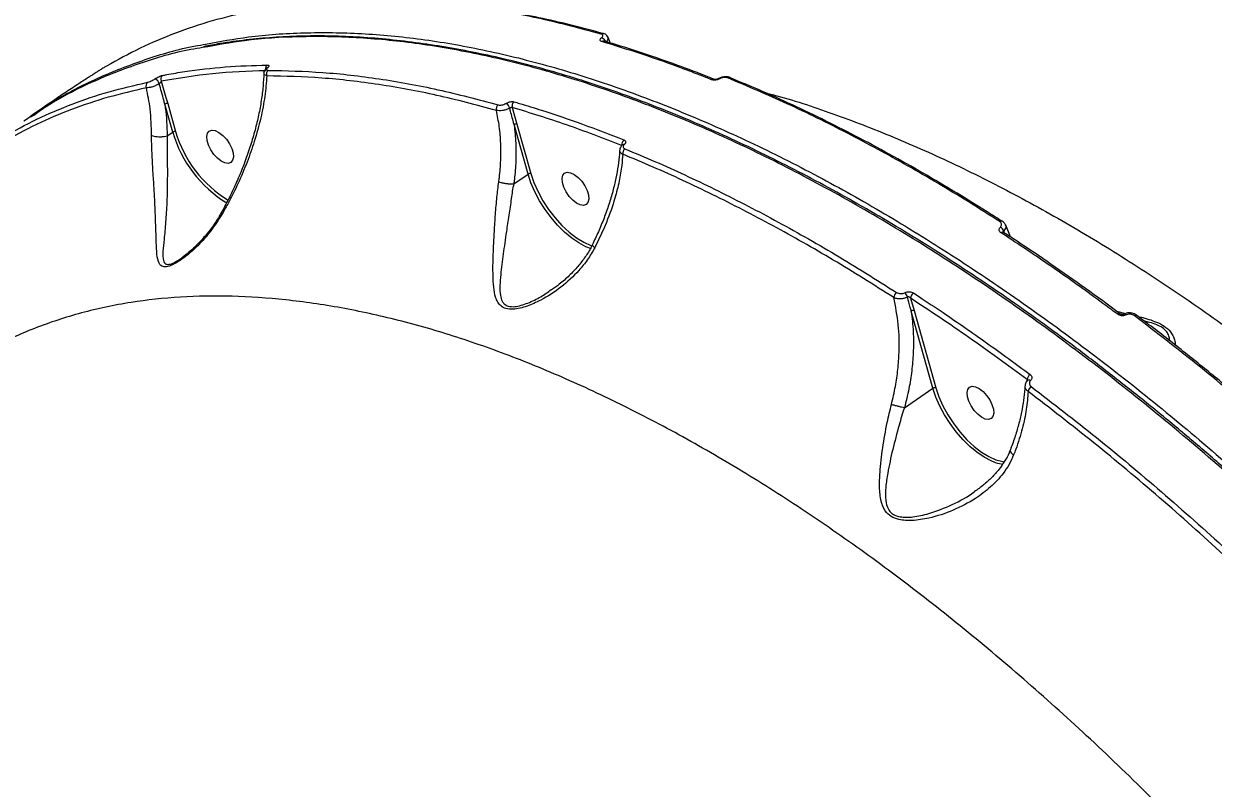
# Model space of a CAD drawing. Header units: millimetres. Extents: x -7245 to 6306, y -6696 to 5973.
# Drawn here: x 1181.7 to 1462.9, y -1207.6 to -1027 of the extents above; entities that cross this region are included whole.
import ezdxf

# ---------------------------------------------------------------- set-up
doc = ezdxf.new("R2010")
doc.units = ezdxf.units.MM
for name, color, linetype in [('DIKOM_ОБЪЕКТ', 7, 'Continuous'), ('DIKOM_РАЗМЕР_ЗОНА', 7, 'Continuous'), ('DIKOM_РАЗМЕР_ОБЪЕКТА', 7, 'Continuous')]:
    doc.layers.add(name, color=color, linetype=linetype)
doc.styles.add('style1', font='arial.ttf', dxfattribs={"width": 0.8})
doc.dimstyles.new('1-50', dxfattribs={"dimtxt": 300, "dimasz": 200, "dimexe": 100, "dimexo": 0, "dimgap": 100, "dimtad": 1, "dimtxsty": 'style1', "dimcen": 200, "dimclrd": 7, "dimclre": 7, "dimclrt": 7, "dimadec": 1, "dimazin": 2, "dimtfac": 1, "dimtmove": 0, "dimatfit": 2, "dimfxl": 0, "dimlwd": 25, "dimlwe": 18, "dimarcsym": 0})

# ---------------------------------------------------------------- blocks, each defined once
blk = doc.blocks.new('*D10')
at = {"layer": 'Defpoints', "color": 0, "transparency": 16777216}
for p in [(-4365.71, 2792.53), (4306.16, 475.6), (4306.16, -5965.27)]:
    blk.add_point(p, dxfattribs=at)
at = {"layer": 'DIKOM_РАЗМЕР_ОБЪЕКТА', "color": 7, "lineweight": 18, "transparency": 16777216}
for p, q in [((-4365.71, 2792.53), (-4365.71, -6065.27)), ((4306.16, 475.6), (4306.16, -6065.27))]:
    blk.add_line(p, q, dxfattribs=at)
at = {"layer": 'DIKOM_РАЗМЕР_ОБЪЕКТА', "color": 7, "lineweight": 25, "transparency": 16777216}
blk.add_line((-4165.71, -5965.27), (4106.16, -5965.27), dxfattribs=at)
at = {"layer": 'DIKOM_РАЗМЕР_ОБЪЕКТА', "color": 7, "transparency": 16777216}
for points in [[(-4165.71, -5931.93), (-4165.71, -5998.6), (-4365.71, -5965.27)], [(4106.16, -5931.93), (4106.16, -5998.6), (4306.16, -5965.27)]]:
    blk.add_solid(points, dxfattribs=at)
at = {"layer": 'DIKOM_РАЗМЕР_ОБЪЕКТА', "color": 7, "transparency": 16777216, "insert": (-85.78, -5712.1), "char_height": 300, "attachment_point": 5, "style": 'style1'}
blk.add_mtext('8650', dxfattribs=at)
blk = doc.blocks.new('*D11')
at = {"layer": 'Defpoints', "color": 0, "transparency": 16777216}
for p in [(-3472.32, 4472.83), (-6199.73, -2928.86), (1850.21, -2928.86)]:
    blk.add_point(p, dxfattribs=at)
at = {"layer": 'DIKOM_РАЗМЕР_ОБЪЕКТА', "color": 7, "lineweight": 18, "transparency": 16777216}
for p, q in [((-3472.32, 4472.83), (-6299.73, 4472.83)), ((1850.21, -2928.86), (-6299.73, -2928.86))]:
    blk.add_line(p, q, dxfattribs=at)
at = {"layer": 'DIKOM_РАЗМЕР_ОБЪЕКТА', "color": 7, "lineweight": 25, "transparency": 16777216}
blk.add_line((-6199.73, 4272.83), (-6199.73, -2728.86), dxfattribs=at)
at = {"layer": 'DIKOM_РАЗМЕР_ОБЪЕКТА', "color": 7, "transparency": 16777216}
for points in [[(-6233.06, 4272.83), (-6166.39, 4272.83), (-6199.73, 4472.83)], [(-6233.06, -2728.86), (-6166.39, -2728.86), (-6199.73, -2928.86)]]:
    blk.add_solid(points, dxfattribs=at)
at = {"layer": 'DIKOM_РАЗМЕР_ОБЪЕКТА', "color": 7, "transparency": 16777216, "insert": (-6452.9, 984.54), "char_height": 300, "attachment_point": 5, "rotation": 90, "style": 'style1'}
blk.add_mtext('7400', dxfattribs=at)
blk = doc.blocks.new('*D12')
at = {"layer": 'Defpoints', "color": 0, "transparency": 16777216}
for p in [(-5865.71, 123.34), (6306.18, -91.92), (6306.18, -6596.14)]:
    blk.add_point(p, dxfattribs=at)
at = {"layer": 'DIKOM_РАЗМЕР_ЗОНА', "color": 7, "lineweight": 18, "transparency": 16777216}
for p, q in [((-5865.71, 123.34), (-5865.71, -6696.14)), ((6306.18, -91.92), (6306.18, -6696.14))]:
    blk.add_line(p, q, dxfattribs=at)
at = {"layer": 'DIKOM_РАЗМЕР_ЗОНА', "color": 7, "lineweight": 25, "transparency": 16777216}
blk.add_line((-5665.71, -6596.14), (6106.18, -6596.14), dxfattribs=at)
at = {"layer": 'DIKOM_РАЗМЕР_ЗОНА', "color": 7, "transparency": 16777216}
for points in [[(-5665.71, -6562.81), (-5665.71, -6629.48), (-5865.71, -6596.14)], [(6106.18, -6562.81), (6106.18, -6629.48), (6306.18, -6596.14)]]:
    blk.add_solid(points, dxfattribs=at)
at = {"layer": 'DIKOM_РАЗМЕР_ЗОНА', "color": 7, "transparency": 16777216, "insert": (-71.19, -6342.97), "char_height": 300, "attachment_point": 5, "style": 'style1'}
blk.add_mtext('12150', dxfattribs=at)
blk = doc.blocks.new('*D13')
at = {"layer": 'Defpoints', "color": 0, "transparency": 16777216}
for p in [(-4231.86, 5972.83), (-6795, -4928.88), (1792.4, -4928.88)]:
    blk.add_point(p, dxfattribs=at)
at = {"layer": 'DIKOM_РАЗМЕР_ЗОНА', "color": 7, "lineweight": 18, "transparency": 16777216}
for p, q in [((-4231.86, 5972.83), (-6895, 5972.83)), ((1792.4, -4928.88), (-6895, -4928.88))]:
    blk.add_line(p, q, dxfattribs=at)
at = {"layer": 'DIKOM_РАЗМЕР_ЗОНА', "color": 7, "lineweight": 25, "transparency": 16777216}
blk.add_line((-6795, 5772.83), (-6795, -4728.88), dxfattribs=at)
at = {"layer": 'DIKOM_РАЗМЕР_ЗОНА', "color": 7, "transparency": 16777216}
for points in [[(-6828.33, 5772.83), (-6761.67, 5772.83), (-6795, 5972.83)], [(-6828.33, -4728.88), (-6761.67, -4728.88), (-6795, -4928.88)]]:
    blk.add_solid(points, dxfattribs=at)
at = {"layer": 'DIKOM_РАЗМЕР_ЗОНА', "color": 7, "transparency": 16777216, "insert": (-7048.17, 972.94), "char_height": 300, "attachment_point": 5, "rotation": 90, "style": 'style1'}
blk.add_mtext('10900', dxfattribs=at)

msp = doc.modelspace()

# ---------------------------------------------------------------- linework, layer by layer
at = {"layer": 'DIKOM_ОБЪЕКТ', "color": 7, "linetype": 'Continuous', "lineweight": 15}
for p, q in [((1318.885, -1031.089), (1318.884, -1031.089)), ((1320.327, -1031.521), (1319.856, -1030.193)), ((1345.981, -1039.946), (1345.974, -1039.95)), ((1216.909, -1052.591), (1215.05, -1045.982)), ((1215.736, -1045.852), (1217.596, -1052.461)), ((1297.193, -1046.77), (1298.317, -1050.69)), ((1300.921, -1062.519), (1297.63, -1050.82)), ((1298.317, -1050.69), (1301.608, -1062.388)), ((1215.637, -1053.466), (1215.634, -1053.467)), ((1215.637, -1053.466), (1216.909, -1052.591)), ((1297.558, -1064.831), (1300.921, -1062.519)), ((1414.985, -1077.35), (1413.881, -1074.588)), ((1391.385, -1091.83), (1392.222, -1094.752)), ((1396.663, -1113.106), (1391.536, -1094.883)), ((1392.222, -1094.752), (1397.35, -1112.976)), ((1440.087, -1094.921), (1442.221, -1095.435)), ((1444.837, -1095.845), (1444.868, -1095.873)), ((1389.922, -1117.742), (1396.663, -1113.106)), ((1418.907, -1111.431), (1418.904, -1111.058)), ((1413.19, -1130.414), (1413.565, -1130.466))]:
    msp.add_line(p, q, dxfattribs=at)
at = {"layer": 'DIKOM_ОБЪЕКТ', "color": 7, "linetype": 'Continuous', "lineweight": 15, "flags": 128}
for points in [[(1318.779, -1029.303), (1318.805, -1029.311), (1318.819, -1029.316)], [(1225.155, -1052.852), (1225.574, -1052.344), (1226.2, -1052.136), (1226.982, -1052.245), (1227.856, -1052.663), (1228.751, -1053.355), (1229.596, -1054.266), (1230.322, -1055.321), (1230.869, -1056.436), (1231.194, -1057.52), (1231.269, -1058.485), (1231.09, -1059.253), (1230.671, -1059.761), (1230.045, -1059.97), (1229.263, -1059.86), (1228.389, -1059.443), (1227.494, -1058.75), (1226.649, -1057.84), (1225.923, -1056.784), (1225.376, -1055.669), (1225.051, -1054.585), (1224.976, -1053.62), (1225.155, -1052.852)], [(1315.9, -1080.168), (1314.618, -1079.666), (1312.948, -1078.775), (1311.252, -1077.613), (1309.568, -1076.206), (1307.931, -1074.585), (1306.378, -1072.783), (1304.94, -1070.84), (1303.65, -1068.797), (1302.535, -1066.699), (1301.619, -1064.592), (1300.921, -1062.519)], [(1301.608, -1062.388), (1302.328, -1064.511), (1303.284, -1066.669), (1304.451, -1068.811), (1305.804, -1070.884), (1307.308, -1072.84), (1308.927, -1074.632), (1310.624, -1076.216), (1312.357, -1077.554), (1314.084, -1078.615), (1315.764, -1079.373), (1316.116, -1079.495)], [(1309.166, -1062.78), (1309.586, -1062.271), (1310.212, -1062.063), (1310.993, -1062.172), (1311.868, -1062.59), (1312.763, -1063.282), (1313.608, -1064.193), (1314.333, -1065.249), (1314.881, -1066.363), (1315.205, -1067.447), (1315.281, -1068.412), (1315.102, -1069.18), (1314.683, -1069.689), (1314.057, -1069.897), (1313.275, -1069.788), (1312.401, -1069.37), (1311.505, -1068.678), (1310.661, -1067.767), (1309.935, -1066.712), (1309.388, -1065.596), (1309.063, -1064.513), (1308.987, -1063.548), (1309.166, -1062.78)], [(1413.024, -1073.631), (1413.036, -1073.64), (1413.065, -1073.663)], [(1442.299, -1095.791), (1442.181, -1095.687), (1442.066, -1095.616), (1441.959, -1095.579), (1441.865, -1095.58), (1441.825, -1095.594)], [(1444.268, -1095.949), (1444.4, -1095.87), (1444.527, -1095.819), (1444.644, -1095.796), (1444.747, -1095.804), (1444.831, -1095.841), (1444.837, -1095.845)], [(1411.453, -1130.693), (1410.419, -1130.282), (1408.745, -1129.397), (1407.043, -1128.239), (1405.352, -1126.833), (1403.708, -1125.21), (1402.147, -1123.405), (1400.702, -1121.457), (1399.405, -1119.408), (1398.284, -1117.303), (1397.363, -1115.187), (1396.663, -1113.106)], [(1397.35, -1112.976), (1398.073, -1115.107), (1399.034, -1117.273), (1400.208, -1119.422), (1401.567, -1121.502), (1403.079, -1123.463), (1404.706, -1125.258), (1406.41, -1126.842), (1408.15, -1128.178), (1409.883, -1129.234), (1411.567, -1129.984), (1413.163, -1130.409), (1413.19, -1130.414)], [(1404.908, -1113.368), (1405.328, -1112.859), (1405.954, -1112.651), (1406.735, -1112.76), (1407.609, -1113.178), (1408.505, -1113.87), (1409.35, -1114.781), (1410.075, -1115.837), (1410.622, -1116.952), (1410.947, -1118.035), (1411.023, -1119.001), (1410.844, -1119.768), (1410.425, -1120.277), (1409.799, -1120.485), (1409.017, -1120.376), (1408.143, -1119.958), (1407.247, -1119.266), (1406.402, -1118.355), (1405.677, -1117.299), (1405.13, -1116.184), (1404.805, -1115.101), (1404.729, -1114.136), (1404.908, -1113.368)], [(1419.06, -1111.248), (1419.08, -1111.231), (1419.085, -1111.228)], [(1413.212, -1131.124), (1412.031, -1130.874), (1411.453, -1130.693)]]:
    msp.add_lwpolyline(points, dxfattribs=at)
at = {"layer": 'DIKOM_ОБЪЕКТ', "color": 7, "linetype": 'Continuous', "lineweight": 15}
for centre, radius, start, end in [((1318.623, -1029.929), 0.645, 75.99643, 126.21215), ((1317.942, -1031.676), 1.419, 15.23911, 75.81364), ((1318.721, -1031.707), 0.638, 74.26627, 126.5433), ((1239.918, -1037.578), 1.074, 128.0977, 190.2482), ((1239.408, -1037.777), 0.408, 95.49871, 128.79794), ((1211.996, -1041.66), 1.817, 15.99045, 66.15111), ((1215.134, -1040.018), 1.058, 129.51139, 210.33307), ((1240.185, -1038.862), 1.118, 129.04423, 203.54903), ((1344.669, -1040.671), 0.6, 69.80066, 128.35046), ((1346.074, -1040.221), 0.291, 51.15284, 108.58749), ((1348.55, -1040.252), 0.584, 63.54897, 128.79138), ((1211.637, -1041.625), 1.049, 129.49474, 208.49595), ((1215.54, -1046.691), 0.862, 76.85533, 124.69864), ((1294.597, -1047.492), 2.063, 15.75845, 55.57006), ((1298.395, -1046.425), 1.251, 127.58571, 196.03567), ((1294.655, -1047.141), 1.249, 127.73906, 194.20452), ((1298.121, -1051.534), 0.867, 76.98899, 124.55766), ((1217.4, -1053.301), 0.863, 76.85076, 124.62637), ((1244.72, -1044.533), 28.954, 196.15819, 238.75328), ((1244.695, -1044.539), 28.234, 196.29427, 238.71286), ((1324.379, -1055.494), 1.318, 126.84351, 191.41303), ((1323.553, -1055.959), 0.487, 71.18152, 126.62263), ((1324.63, -1057.61), 1.333, 126.97947, 188.83628), ((1301.411, -1063.226), 0.86, 76.80397, 124.74269), ((1412.803, -1074.119), 0.535, 65.61759, 132.44576), ((1411.878, -1076.455), 1.597, 19.19006, 63.25901), ((1413.114, -1076.743), 0.522, 63.03014, 133.2172), ((1388.986, -1091.77), 1.58, 125.38603, 176.42096), ((1388.554, -1092.102), 2.16, 14.37435, 46.44181), ((1392.952, -1091.882), 1.567, 125.04427, 178.08847), ((1392.026, -1095.589), 0.86, 76.80385, 124.75012), ((1440.698, -1095.995), 0.506, 64.40007, 134.93932), ((1420.614, -1111.296), 1.726, 124.46513, 172.08099), ((1397.153, -1113.817), 0.863, 76.85298, 124.61687), ((1419.375, -1111.813), 0.653, 53.52948, 116.33619), ((1420.903, -1114.175), 1.78, 124.80262, 169.5403)]:
    msp.add_arc(centre, radius, start, end, dxfattribs=at)
for points, knots in [([(1318.242, -1029.409), (1313.516, -1028.155), (1304.063, -1025.648), (1290.281, -1023.163), (1276.79, -1021.546), (1268.147, -1021.351), (1263.825, -1021.254)], [0, 0, 0, 0, 0.248595, 0.4971902, 0.7485941, 1, 1, 1, 1]), ([(1318.511, -1029.301), (1317.805, -1029.095), (1314.602, -1028.162), (1308.986, -1026.771), (1301.673, -1025.138), (1294.458, -1023.796), (1287.343, -1022.724), (1280.334, -1021.923), (1273.447, -1021.417), (1268.086, -1021.18), (1265.067, -1021.21), (1264.259, -1021.218)], [0, 0, 0, 0, 0.0369589, 0.1675319, 0.2982171, 0.4289844, 0.5598027, 0.6906348, 0.8214427, 0.9521889, 1, 1, 1, 1]), ([(1235.311, -1024.079), (1232.268, -1024.78), (1226.181, -1026.184), (1217.502, -1029.128), (1209.135, -1032.634), (1203.893, -1035.527), (1201.272, -1036.973)], [0, 0, 0, 0, 0.2490939, 0.4981919, 0.7490968, 1, 1, 1, 1]), ([(1224.708, -1031.809), (1228.048, -1031.183), (1235.527, -1029.779), (1247.845, -1028.963), (1261.466, -1029.114), (1275.589, -1030.456), (1290.178, -1032.968), (1305.206, -1036.633), (1320.621, -1041.428), (1336.349, -1047.329), (1352.32, -1054.308), (1368.285, -1062.258), (1384.214, -1071.136), (1400.072, -1080.866), (1416.015, -1091.526), (1431.972, -1103.065), (1447.876, -1115.436), (1463.879, -1128.778), (1479.954, -1143.124), (1496.066, -1158.469), (1511.968, -1174.579), (1527.586, -1191.378), (1542.847, -1208.79), (1557.699, -1226.764), (1572.11, -1245.283), (1586.064, -1264.304), (1599.522, -1283.765), (1612.426, -1303.572), (1624.698, -1323.638), (1635.599, -1342.585), (1642.142, -1354.869), (1645.062, -1360.352)], [0, 0, 0, 0, 0.028487, 0.0637845, 0.0990255, 0.1341558, 0.169286, 0.2045271, 0.2398245, 0.2751221, 0.3103628, 0.3454932, 0.3793286, 0.4132632, 0.4472482, 0.4812329, 0.5151675, 0.5490029, 0.5841332, 0.6193741, 0.6546721, 0.6899693, 0.7252103, 0.7603408, 0.795471, 0.8307123, 0.8660101, 0.9013072, 0.9365488, 0.9716788, 1, 1, 1, 1]), ([(1183.38, -1049.016), (1185.151, -1047.767), (1190.129, -1044.254), (1199.119, -1039.668), (1210.334, -1035.325), (1218.907, -1032.747), (1223.899, -1031.94), (1224.708, -1031.809)], [0, 0, 0, 0, 0.1473067, 0.4140201, 0.6807366, 0.948293, 1, 1, 1, 1]), ([(1643.636, -1361.332), (1641.532, -1357.364), (1635.862, -1346.675), (1626.067, -1329.37), (1614.129, -1309.528), (1601.464, -1289.762), (1588.099, -1270.144), (1574.061, -1250.749), (1559.659, -1232.001), (1544.952, -1213.953), (1530.003, -1196.634), (1514.568, -1179.764), (1498.681, -1163.422), (1482.387, -1147.679), (1466.046, -1132.881), (1449.714, -1119.057), (1433.447, -1106.215), (1416.98, -1094.142), (1400.362, -1082.919), (1383.65, -1072.604), (1367.211, -1063.423), (1351.096, -1055.383), (1335.345, -1048.463), (1319.702, -1042.551), (1304.228, -1037.71), (1288.981, -1033.985), (1274.299, -1031.459), (1260.213, -1030.103), (1246.769, -1029.914), (1234.629, -1030.662), (1227.276, -1032.023), (1223.997, -1032.63)], [0, 0, 0, 0, 0.0205315, 0.0553132, 0.0901219, 0.124904, 0.1606961, 0.1965178, 0.2323101, 0.2670919, 0.3019008, 0.3366829, 0.3724749, 0.4082961, 0.4440886, 0.4788705, 0.5136792, 0.5484614, 0.5842533, 0.6200748, 0.655867, 0.690649, 0.7254578, 0.7602398, 0.7960319, 0.8318532, 0.8676456, 0.9024273, 0.9372362, 0.972018, 1, 1, 1, 1]), ([(1643.971, -1360.954), (1643.247, -1359.564), (1640.774, -1354.811), (1636.372, -1346.723), (1630.787, -1336.715), (1625.049, -1326.783), (1619.185, -1316.946), (1613.191, -1307.202), (1607.065, -1297.548), (1600.807, -1287.979), (1594.413, -1278.493), (1587.882, -1269.087), (1581.213, -1259.76), (1574.404, -1250.507), (1567.451, -1241.326), (1560.361, -1232.226), (1553.157, -1223.236), (1545.869, -1214.394), (1538.515, -1205.725), (1531.1, -1197.232), (1523.622, -1188.911), (1516.077, -1180.759), (1508.464, -1172.772), (1500.779, -1164.949), (1493.022, -1157.287), (1485.19, -1149.785), (1477.28, -1142.44), (1469.293, -1135.255), (1461.25, -1128.246), (1453.184, -1121.444), (1445.124, -1114.875), (1437.079, -1108.545), (1429.044, -1102.451), (1421.019, -1096.588), (1412.997, -1090.956), (1404.979, -1085.551), (1396.962, -1080.374), (1388.944, -1075.422), (1380.922, -1070.695), (1372.894, -1066.192), (1364.876, -1061.92), (1356.898, -1057.899), (1348.993, -1054.144), (1341.173, -1050.663), (1333.439, -1047.453), (1325.786, -1044.513), (1318.212, -1041.841), (1310.714, -1039.437), (1303.291, -1037.299), (1295.941, -1035.428), (1288.661, -1033.822), (1281.449, -1032.484), (1274.316, -1031.412), (1267.282, -1030.612), (1260.379, -1030.089), (1253.624, -1029.844), (1247.018, -1029.878), (1240.558, -1030.186), (1234.249, -1030.779), (1228.795, -1031.509), (1225.506, -1032.156), (1224.217, -1032.41)], [0, 0, 0, 0, 0.0071866, 0.0245772, 0.0419734, 0.0592843, 0.0765154, 0.0936863, 0.1108162, 0.1279255, 0.1450331, 0.162155, 0.1793079, 0.1965114, 0.2137847, 0.2311478, 0.2485498, 0.26589, 0.2831435, 0.3003314, 0.3174733, 0.3345881, 0.3516954, 0.3688133, 0.3859566, 0.4031444, 0.420397, 0.4377333, 0.4551399, 0.4725195, 0.4898014, 0.5070116, 0.5241694, 0.5412952, 0.5584078, 0.575527, 0.5926659, 0.609844, 0.6270803, 0.6443944, 0.6617968, 0.6791968, 0.6965117, 0.7137489, 0.7309276, 0.7480677, 0.7651881, 0.7823087, 0.7994443, 0.8166116, 0.8338305, 0.8511195, 0.8684978, 0.885897, 0.9032338, 0.9204834, 0.9376651, 0.9547971, 0.971899, 0.9889897, 1, 1, 1, 1]), ([(1318.341, -1031.194), (1318.319, -1031.187), (1318.191, -1031.146), (1318.017, -1031.033), (1317.939, -1030.817), (1318.019, -1030.562), (1318.2, -1030.387), (1318.29, -1030.3)], [0, 0, 0, 0, 0.0489255, 0.2870588, 0.5250348, 0.7625954, 1, 1, 1, 1]), ([(1318.29, -1030.3), (1318.381, -1030.213), (1318.563, -1030.038), (1318.643, -1029.781), (1318.565, -1029.567), (1318.392, -1029.455), (1318.264, -1029.415), (1318.242, -1029.409)], [0, 0, 0, 0, 0.2376662, 0.4755584, 0.7137476, 0.9520372, 1, 1, 1, 1]), ([(1344.296, -1040.2), (1343.85, -1040.022), (1341.62, -1039.133), (1336.136, -1037.033), (1327.895, -1034.098), (1321.527, -1032.162), (1318.341, -1031.194)], [0, 0, 0, 0, 0.0507702, 0.2538553, 0.626702, 1, 1, 1, 1]), ([(1319.799, -1030.221), (1319.734, -1030.071), (1319.602, -1029.769), (1319.217, -1029.46), (1318.923, -1029.359), (1318.778, -1029.31)], [0, 0, 0, 0, 0.3338864, 0.6717649, 1, 1, 1, 1]), ([(1344.871, -1040.116), (1344.524, -1039.974), (1341.587, -1038.763), (1336.114, -1036.727), (1328.472, -1034.055), (1322.729, -1032.194), (1319.564, -1031.302), (1318.89, -1031.112)], [0, 0, 0, 0, 0.0392477, 0.3326911, 0.6267595, 0.9205728, 1, 1, 1, 1]), ([(1319.775, -1030.222), (1319.804, -1030.282), (1319.891, -1030.464), (1319.751, -1030.85), (1319.458, -1031.152), (1319.312, -1031.303)], [0, 0, 0, 0, 0.2010451, 0.6004337, 1, 1, 1, 1]), ([(1223.997, -1032.63), (1223.07, -1032.776), (1217.89, -1033.594), (1209.084, -1036.237), (1198.265, -1040.406), (1189.152, -1045.036), (1184.036, -1048.464), (1181.724, -1050.013)], [0, 0, 0, 0, 0.0580024, 0.3240245, 0.5898321, 0.8146476, 1, 1, 1, 1]), ([(1201.272, -1036.973), (1201.068, -1037.095), (1200.764, -1037.276), (1200.204, -1037.627), (1199.812, -1037.878), (1199.544, -1038.051), (1199.424, -1038.131), (1199.399, -1038.148)], [0, 0, 0, 0, 0.4455774, 0.6623918, 0.8364703, 0.9656272, 1, 1, 1, 1]), ([(1214.461, -1039.202), (1214.81, -1039.135), (1216.556, -1038.802), (1221.44, -1037.989), (1229.271, -1037.052), (1235.925, -1036.839), (1239.255, -1036.733)], [0, 0, 0, 0, 0.0441415, 0.2207179, 0.6100173, 1, 1, 1, 1]), ([(1239.153, -1037.459), (1239.149, -1037.462), (1238.943, -1037.609), (1238.705, -1037.898), (1238.48, -1038.321), (1238.494, -1038.554), (1238.497, -1038.608)], [0, 0, 0, 0, 0.0107008, 0.5217183, 0.89074, 1, 1, 1, 1]), ([(1239.369, -1037.37), (1239.289, -1037.443), (1239.128, -1037.587), (1239.046, -1037.767), (1239.085, -1037.906), (1239.241, -1037.982), (1239.412, -1037.99), (1239.481, -1037.994)], [0, 0, 0, 0, 0.1920839, 0.3836088, 0.5901688, 0.83405, 1, 1, 1, 1]), ([(1239.213, -1037.403), (1239.21, -1037.407), (1239.205, -1037.414), (1239.165, -1037.447), (1239.148, -1037.461)], [0, 0, 0, 0, 0.5708249, 1, 1, 1, 1]), ([(1239.255, -1036.733), (1239.325, -1036.735), (1239.502, -1036.741), (1239.661, -1036.82), (1239.699, -1036.964), (1239.614, -1037.148), (1239.451, -1037.296), (1239.369, -1037.37)], [0, 0, 0, 0, 0.1655523, 0.4120691, 0.6200763, 0.809624, 1, 1, 1, 1]), ([(1197.439, -1039.393), (1197.155, -1039.568), (1196.015, -1040.27), (1194.903, -1041.012), (1194.067, -1041.569)], [0, 0, 0, 0, 0.2492186, 1, 1, 1, 1]), ([(1199.399, -1038.148), (1199.372, -1038.165), (1199.246, -1038.247), (1198.967, -1038.43), (1198.553, -1038.695), (1197.966, -1039.067), (1197.649, -1039.263), (1197.439, -1039.393)], [0, 0, 0, 0, 0.034919, 0.1620113, 0.3361845, 0.5591276, 1, 1, 1, 1]), ([(1210.97, -1040.816), (1211.086, -1040.785), (1211.319, -1040.723), (1211.802, -1040.517), (1212.299, -1040.265), (1212.594, -1040.083), (1212.73, -1039.998)], [0, 0, 0, 0, 0.263264, 0.5266697, 0.7813428, 1, 1, 1, 1]), ([(1212.73, -1039.998), (1212.866, -1039.915), (1213.156, -1039.735), (1213.644, -1039.488), (1214.117, -1039.289), (1214.346, -1039.231), (1214.461, -1039.202)], [0, 0, 0, 0, 0.2213459, 0.4743985, 0.7372715, 1, 1, 1, 1]), ([(1238.956, -1038.09), (1234.706, -1038.235), (1226.195, -1038.526), (1218.216, -1039.876), (1214.221, -1040.553)], [0, 0, 0, 0, 0.4992705, 1, 1, 1, 1]), ([(1238.478, -1038.613), (1238.426, -1039.654), (1238.321, -1041.754), (1237.892, -1045.089), (1237.261, -1048.544), (1236.412, -1052.095), (1235.356, -1055.712), (1234.101, -1059.361), (1232.665, -1062.993), (1231.056, -1066.551), (1229.621, -1069.446), (1228.658, -1071.129), (1228.345, -1071.676)], [0, 0, 0, 0, 0.106361, 0.2144258, 0.3223843, 0.4301425, 0.5375608, 0.6445081, 0.7499981, 0.8525455, 0.9519948, 1, 1, 1, 1]), ([(1239.16, -1039.309), (1239.036, -1040.9), (1238.786, -1044.084), (1237.784, -1049.286), (1236.37, -1054.495), (1234.558, -1059.664), (1232.459, -1064.624), (1230.411, -1068.766), (1229.019, -1071.217), (1228.56, -1072.025)], [0, 0, 0, 0, 0.1619207, 0.323843, 0.4936352, 0.6385928, 0.783911, 0.9287376, 1, 1, 1, 1]), ([(1239.16, -1039.309), (1239.047, -1039.267), (1238.764, -1039.162), (1238.508, -1038.926), (1238.497, -1038.704), (1238.493, -1038.613)], [0, 0, 0, 0, 0.2815861, 0.7022331, 1, 1, 1, 1]), ([(1293.444, -1047.447), (1288.73, -1046.196), (1279.3, -1043.695), (1265.552, -1041.214), (1252.094, -1039.6), (1243.472, -1039.406), (1239.16, -1039.309)], [0, 0, 0, 0, 0.2485955, 0.4971895, 0.7485936, 1, 1, 1, 1]), ([(1239.481, -1037.994), (1243.753, -1038.089), (1252.298, -1038.28), (1265.729, -1039.874), (1279.554, -1042.352), (1289.112, -1044.886), (1293.891, -1046.153)], [0, 0, 0, 0, 0.2485931, 0.4971897, 0.7485952, 1, 1, 1, 1]), ([(1346.256, -1039.995), (1346.091, -1040.071), (1345.77, -1040.218), (1345.219, -1040.317), (1344.7, -1040.321), (1344.431, -1040.241), (1344.296, -1040.2)], [0, 0, 0, 0, 0.2591704, 0.5021197, 0.751201, 1, 1, 1, 1]), ([(1345.973, -1039.95), (1345.968, -1039.953), (1345.92, -1039.98), (1345.781, -1040.04), (1345.562, -1040.105), (1345.315, -1040.146), (1345.086, -1040.148), (1344.938, -1040.129), (1344.869, -1040.105), (1344.869, -1040.105), (1344.869, -1040.105)], [0, 0, 0, 0, 0.018146, 0.1659646, 0.3209359, 0.4982698, 0.6850834, 0.8499788, 0.994703, 1, 1, 1, 1]), ([(1348.749, -1039.713), (1348.709, -1039.692), (1348.45, -1039.564), (1347.86, -1039.489), (1347.009, -1039.556), (1346.33, -1039.732), (1346.047, -1039.928), (1345.992, -1039.966)], [0, 0, 0, 0, 0.0516264, 0.3290588, 0.6289887, 0.9288623, 1, 1, 1, 1]), ([(1348.184, -1039.797), (1348.052, -1039.756), (1347.787, -1039.675), (1347.276, -1039.677), (1346.761, -1039.774), (1346.426, -1039.904), (1346.274, -1039.986), (1346.256, -1039.995)], [0, 0, 0, 0, 0.2487025, 0.4974859, 0.7389484, 0.9702761, 1, 1, 1, 1]), ([(1412.442, -1073.724), (1409.952, -1072.142), (1402.67, -1067.517), (1390.643, -1060.421), (1376.378, -1052.709), (1362.19, -1045.734), (1352.853, -1041.776), (1348.184, -1039.797)], [0, 0, 0, 0, 0.1144543, 0.3347634, 0.5550758, 0.7775364, 1, 1, 1, 1]), ([(1413.03, -1073.712), (1412.17, -1073.153), (1408.617, -1070.843), (1402.384, -1067.02), (1394.335, -1062.251), (1386.31, -1057.737), (1378.315, -1053.467), (1370.358, -1049.444), (1362.449, -1045.684), (1355.249, -1042.448), (1350.715, -1040.584), (1348.777, -1039.787)], [0, 0, 0, 0, 0.0395054, 0.1632486, 0.2871217, 0.4110968, 0.5351367, 0.6592197, 0.7833031, 0.9073536, 1, 1, 1, 1]), ([(1210.715, -1042.125), (1207.679, -1042.826), (1201.607, -1044.227), (1192.948, -1047.163), (1184.601, -1050.661), (1179.372, -1053.547), (1176.758, -1054.99)], [0, 0, 0, 0, 0.2490992, 0.4981961, 0.7490979, 1, 1, 1, 1]), ([(1176.934, -1053.709), (1179.535, -1052.272), (1184.738, -1049.399), (1193.08, -1045.895), (1201.775, -1042.938), (1207.905, -1041.523), (1210.97, -1040.816)], [0, 0, 0, 0, 0.2490988, 0.4981924, 0.7490978, 1, 1, 1, 1]), ([(1194.074, -1041.579), (1193.032, -1042.264), (1189.402, -1044.651), (1185.83, -1047.116), (1183.283, -1048.874)], [0, 0, 0, 0, 0.286982, 1, 1, 1, 1]), ([(1213.742, -1041.159), (1213.512, -1041.286), (1213.02, -1041.558), (1212.17, -1041.885), (1211.332, -1042.106), (1210.92, -1042.119), (1210.715, -1042.125)], [0, 0, 0, 0, 0.2241611, 0.4807731, 0.7415244, 1, 1, 1, 1]), ([(1211.915, -1053.362), (1211.856, -1051.256), (1211.748, -1047.375), (1211.039, -1043.773), (1210.715, -1042.125)], [0, 0, 0, 0, 0.5425475, 1, 1, 1, 1]), ([(1214.221, -1040.553), (1214.195, -1040.602), (1214.144, -1040.699), (1214.022, -1040.867), (1213.892, -1041.018), (1213.794, -1041.114), (1213.751, -1041.151), (1213.742, -1041.159)], [0, 0, 0, 0, 0.2945124, 0.5739278, 0.8142331, 0.9603051, 1, 1, 1, 1]), ([(1215.05, -1045.982), (1214.968, -1045.669), (1214.548, -1044.056), (1214.102, -1042.452), (1213.742, -1041.159)], [0, 0, 0, 0, 0.1941175, 1, 1, 1, 1]), ([(1214.221, -1040.553), (1214.64, -1042.01), (1215.149, -1043.777), (1215.649, -1045.542), (1215.736, -1045.852)], [0, 0, 0, 0, 0.8242823, 1, 1, 1, 1]), ([(1356.975, -1043.274), (1357.906, -1043.508), (1363.413, -1044.894), (1373.843, -1048.457), (1388.229, -1053.985), (1402.902, -1060.597), (1417.755, -1068.144), (1432.73, -1076.621), (1447.789, -1086.007), (1462.906, -1096.31), (1478.057, -1107.492), (1493.188, -1119.506), (1508.229, -1132.294), (1523.111, -1145.797), (1537.798, -1159.99), (1552.263, -1174.866), (1566.485, -1190.385), (1580.413, -1206.483), (1593.982, -1223.083), (1607.134, -1240.107), (1618.871, -1256.221), (1629.311, -1271.277), (1635.403, -1280.588), (1638.449, -1285.243)], [0, 0, 0, 0, 0.0102541, 0.0606412, 0.1111874, 0.1618142, 0.2124411, 0.2629876, 0.3133754, 0.3638453, 0.4144723, 0.4651806, 0.5158893, 0.5665171, 0.6169872, 0.667581, 0.718333, 0.7691658, 0.8199997, 0.870753, 0.9213467, 0.9606735, 1, 1, 1, 1]), ([(1215.05, -1045.982), (1215.092, -1046.277), (1215.44, -1048.706), (1215.545, -1051.24), (1215.637, -1053.466)], [0, 0, 0, 0, 0.1214422, 1, 1, 1, 1]), ([(1293.891, -1046.153), (1294.012, -1046.176), (1294.255, -1046.222), (1294.731, -1046.175), (1295.225, -1046.048), (1295.57, -1045.898), (1295.736, -1045.806), (1295.764, -1045.79)], [0, 0, 0, 0, 0.2378361, 0.4755134, 0.7135243, 0.951581, 1, 1, 1, 1]), ([(1295.764, -1045.79), (1295.792, -1045.774), (1295.956, -1045.681), (1296.3, -1045.534), (1296.791, -1045.407), (1297.268, -1045.362), (1297.51, -1045.41), (1297.632, -1045.434)], [0, 0, 0, 0, 0.0480557, 0.2857144, 0.5236629, 0.761751, 1, 1, 1, 1]), ([(1297.632, -1045.434), (1298.064, -1045.56), (1300.223, -1046.194), (1305.582, -1047.856), (1313.777, -1050.624), (1320.317, -1053.167), (1323.589, -1054.439)], [0, 0, 0, 0, 0.0507742, 0.2538556, 0.6267013, 1, 1, 1, 1]), ([(1296.583, -1046.931), (1296.536, -1046.957), (1296.26, -1047.105), (1295.68, -1047.336), (1294.853, -1047.525), (1294.054, -1047.58), (1293.648, -1047.491), (1293.444, -1047.447)], [0, 0, 0, 0, 0.0485983, 0.2867587, 0.5246845, 0.7622747, 1, 1, 1, 1]), ([(1294.013, -1064.318), (1294.057, -1063.988), (1294.284, -1062.3), (1294.529, -1059.249), (1294.527, -1055.216), (1294.205, -1051.237), (1293.699, -1048.715), (1293.444, -1047.447)], [0, 0, 0, 0, 0.056387, 0.2882984, 0.5227665, 0.7600029, 1, 1, 1, 1]), ([(1297.193, -1046.77), (1297.153, -1046.767), (1297.075, -1046.759), (1296.92, -1046.786), (1296.759, -1046.838), (1296.647, -1046.893), (1296.592, -1046.926), (1296.583, -1046.931)], [0, 0, 0, 0, 0.2386426, 0.477136, 0.7150721, 0.9524422, 1, 1, 1, 1]), ([(1297.63, -1050.82), (1297.556, -1050.536), (1297.22, -1049.236), (1296.863, -1047.942), (1296.583, -1046.931)], [0, 0, 0, 0, 0.2184838, 1, 1, 1, 1]), ([(1323.087, -1055.755), (1318.721, -1054.065), (1309.981, -1050.683), (1301.458, -1048.075), (1297.193, -1046.77)], [0, 0, 0, 0, 0.4994486, 1, 1, 1, 1]), ([(1297.63, -1050.82), (1297.79, -1052.269), (1298.099, -1055.078), (1298.088, -1059.437), (1297.843, -1062.675), (1297.604, -1064.483), (1297.558, -1064.831)], [0, 0, 0, 0, 0.3208415, 0.6223817, 0.9272512, 1, 1, 1, 1]), ([(1228.56, -1072.025), (1227.707, -1073.359), (1226.002, -1076.027), (1223.074, -1079.277), (1220.577, -1081.527), (1218.694, -1082.916), (1217.194, -1083.832), (1215.714, -1084.446), (1214.41, -1084.468), (1213.533, -1083.531), (1213.134, -1081.548), (1213.029, -1078.471), (1212.911, -1074.601), (1212.762, -1070.348), (1212.533, -1066.241), (1212.315, -1062.697), (1212.109, -1059.268), (1211.955, -1056.179), (1211.928, -1054.256), (1211.915, -1053.362)], [0, 0, 0, 0, 0.0760724, 0.1521317, 0.2132046, 0.2445012, 0.2757128, 0.3130123, 0.3506317, 0.4012579, 0.4757987, 0.5507627, 0.641765, 0.732639, 0.7938306, 0.8549377, 0.90554, 0.9560964, 1, 1, 1, 1]), ([(1211.915, -1053.362), (1211.941, -1053.373), (1212.106, -1053.445), (1212.519, -1053.566), (1213.251, -1053.671), (1214.097, -1053.693), (1214.944, -1053.631), (1215.404, -1053.522), (1215.634, -1053.467)], [0, 0, 0, 0, 0.031966, 0.2048901, 0.4036369, 0.6024212, 0.8012217, 1, 1, 1, 1]), ([(1215.634, -1053.467), (1215.634, -1053.468), (1215.634, -1054.309), (1215.602, -1056.15), (1215.634, -1059.078), (1215.656, -1062.362), (1215.634, -1065.767), (1215.528, -1069.75), (1215.258, -1073.911), (1214.911, -1077.73), (1214.553, -1080.818), (1214.563, -1082.601), (1214.908, -1083.479), (1215.314, -1083.84), (1215.846, -1083.876), (1216.63, -1083.699), (1217.568, -1083.295), (1218.49, -1082.684), (1218.9, -1082.412)], [0, 0, 0, 0, 0.0000217, 0.0573471, 0.1248743, 0.192463, 0.2756974, 0.3590323, 0.4835092, 0.6081411, 0.7083757, 0.807947, 0.8399709, 0.871878, 0.9101589, 0.9176192, 0.963347, 1, 1, 1, 1]), ([(1323.589, -1054.439), (1323.626, -1054.456), (1323.777, -1054.522), (1323.962, -1054.684), (1324.044, -1054.94), (1323.972, -1055.225), (1323.797, -1055.407), (1323.71, -1055.498)], [0, 0, 0, 0, 0.079511, 0.3195317, 0.5497762, 0.774857, 1, 1, 1, 1]), ([(1322.548, -1056.842), (1322.539, -1057.152), (1322.508, -1058.332), (1322.237, -1060.55), (1321.734, -1063.474), (1321.003, -1066.536), (1320.068, -1069.691), (1318.922, -1072.903), (1317.626, -1076.074), (1316.618, -1078.163), (1316.132, -1079.17)], [0, 0, 0, 0, 0.0478796, 0.1826853, 0.3190248, 0.4566106, 0.594946, 0.7334552, 0.8714255, 1, 1, 1, 1]), ([(1323.268, -1055.574), (1323.239, -1055.596), (1323.02, -1055.765), (1322.773, -1056.156), (1322.587, -1056.59), (1322.62, -1056.8), (1322.621, -1056.811)], [0, 0, 0, 0, 0.0737443, 0.5575778, 0.9782204, 1, 1, 1, 1]), ([(1323.313, -1057.814), (1323.252, -1057.779), (1323.008, -1057.637), (1322.694, -1057.323), (1322.641, -1057.003), (1322.616, -1056.847)], [0, 0, 0, 0, 0.1443083, 0.5803261, 1, 1, 1, 1]), ([(1323.285, -1055.546), (1323.287, -1055.547), (1323.289, -1055.548), (1323.261, -1055.569), (1323.259, -1055.571)], [0, 0, 0, 0, 0.915694, 1, 1, 1, 1]), ([(1323.71, -1055.498), (1323.623, -1055.588), (1323.45, -1055.768), (1323.379, -1056.05), (1323.461, -1056.303), (1323.644, -1056.463), (1323.791, -1056.528), (1323.828, -1056.545)], [0, 0, 0, 0, 0.2262932, 0.4526537, 0.6823993, 0.9206784, 1, 1, 1, 1]), ([(1323.828, -1056.545), (1326.225, -1057.544), (1333.234, -1060.465), (1345.001, -1065.935), (1359.2, -1073.255), (1373.563, -1081.36), (1383.235, -1087.441), (1388.071, -1090.482)], [0, 0, 0, 0, 0.1144533, 0.3347646, 0.5550739, 0.7775366, 1, 1, 1, 1]), ([(1323.313, -1057.814), (1323.251, -1058.681), (1323.106, -1060.734), (1322.518, -1064.192), (1321.385, -1068.682), (1319.577, -1073.961), (1317.668, -1077.913), (1316.702, -1079.915)], [0, 0, 0, 0, 0.1301726, 0.3081447, 0.4882772, 0.7408459, 1, 1, 1, 1]), ([(1387.409, -1091.672), (1382.63, -1088.667), (1373.074, -1082.656), (1358.788, -1074.585), (1344.574, -1067.247), (1332.743, -1061.744), (1325.704, -1058.811), (1323.313, -1057.814)], [0, 0, 0, 0, 0.2203113, 0.4406219, 0.6630842, 0.8855446, 1, 1, 1, 1]), ([(1316.702, -1079.915), (1316.151, -1080.864), (1315.049, -1082.764), (1312.447, -1085.957), (1308.815, -1089.333), (1304.583, -1092.066), (1301.237, -1093.57), (1299.032, -1094.224), (1297.303, -1094.495), (1295.704, -1094.366), (1294.49, -1093.726), (1293.722, -1092.769), (1293.117, -1091.297), (1292.753, -1089.231), (1292.608, -1085.92), (1292.665, -1081.589), (1292.919, -1076.655), (1293.218, -1072.055), (1293.547, -1068.085), (1293.864, -1065.525), (1294.013, -1064.318)], [0, 0, 0, 0, 0.0519283, 0.1038883, 0.1951518, 0.2864048, 0.3436998, 0.3731331, 0.4024717, 0.4366844, 0.4671115, 0.4969759, 0.5269693, 0.5808915, 0.6349548, 0.7265868, 0.8181282, 0.8810522, 0.9438888, 1, 1, 1, 1]), ([(1294.013, -1064.318), (1294.043, -1064.328), (1294.177, -1064.375), (1294.542, -1064.484), (1295.195, -1064.631), (1296.034, -1064.759), (1296.873, -1064.838), (1297.326, -1064.835), (1297.553, -1064.833)], [0, 0, 0, 0, 0.034995, 0.1552391, 0.3664108, 0.5776392, 0.7887898, 1, 1, 1, 1]), ([(1297.553, -1064.833), (1297.552, -1064.834), (1297.269, -1065.967), (1296.972, -1068.476), (1296.347, -1072.264), (1295.73, -1076.697), (1295.032, -1081.455), (1294.514, -1085.648), (1294.24, -1088.872), (1294.302, -1090.978), (1294.68, -1092.4), (1295.293, -1093.273), (1296.242, -1093.821), (1297.71, -1093.877), (1299.313, -1093.541), (1301.406, -1092.801), (1303.862, -1091.644), (1305.614, -1090.381), (1306.421, -1089.8)], [0, 0, 0, 0, 0.0000418, 0.0745385, 0.1592249, 0.2440149, 0.3677422, 0.4915659, 0.5628948, 0.6340177, 0.6810823, 0.7088053, 0.745234, 0.7864268, 0.8234285, 0.8605997, 0.9358321, 1, 1, 1, 1]), ([(1297.558, -1064.831), (1297.557, -1064.832), (1297.555, -1064.833), (1297.553, -1064.833), (1297.553, -1064.833)], [0, 0, 0, 0, 0.6752519, 1, 1, 1, 1]), ([(1228.353, -1071.692), (1228.206, -1071.969), (1227.581, -1073.148), (1226.231, -1075.086), (1224.325, -1077.487), (1222.431, -1079.48), (1220.752, -1080.998), (1219.701, -1081.85), (1219.199, -1082.186), (1219.121, -1082.238)], [0, 0, 0, 0, 0.0641755, 0.2725826, 0.4859137, 0.7028538, 0.8513571, 0.9769617, 1, 1, 1, 1]), ([(1228.56, -1072.025), (1228.543, -1072.007), (1228.422, -1071.886), (1228.312, -1071.746), (1228.37, -1071.708), (1228.384, -1071.699)], [0, 0, 0, 0, 0.1126808, 0.7798315, 1, 1, 1, 1]), ([(1412.596, -1075.029), (1412.683, -1074.934), (1412.855, -1074.744), (1412.92, -1074.412), (1412.829, -1074.087), (1412.637, -1073.858), (1412.481, -1073.751), (1412.442, -1073.724)], [0, 0, 0, 0, 0.2256801, 0.4512917, 0.6801666, 0.9175605, 1, 1, 1, 1]), ([(1413.825, -1074.639), (1413.819, -1074.602), (1413.776, -1074.351), (1413.493, -1073.983), (1413.163, -1073.752), (1413.013, -1073.647)], [0, 0, 0, 0, 0.0853355, 0.5844442, 1, 1, 1, 1]), ([(1412.756, -1076.362), (1412.715, -1076.334), (1412.557, -1076.223), (1412.36, -1075.987), (1412.269, -1075.655), (1412.335, -1075.317), (1412.509, -1075.125), (1412.596, -1075.029)], [0, 0, 0, 0, 0.0826175, 0.3217994, 0.55142, 0.7756108, 1, 1, 1, 1]), ([(1440.34, -1095.637), (1439.873, -1095.289), (1437.539, -1093.55), (1431.775, -1089.336), (1423.041, -1083.162), (1416.186, -1078.63), (1412.756, -1076.362)], [0, 0, 0, 0, 0.0507682, 0.2538452, 0.6266906, 1, 1, 1, 1]), ([(1413.386, -1075.93), (1413.361, -1075.962), (1413.332, -1076), (1413.303, -1076.093), (1413.292, -1076.169), (1413.313, -1076.237), (1413.318, -1076.254)], [0, 0, 0, 0, 0.3600111, 0.4159372, 0.8620925, 1, 1, 1, 1]), ([(1413.347, -1076.272), (1413.333, -1076.263), (1413.295, -1076.239), (1413.297, -1076.238), (1413.299, -1076.238)], [0, 0, 0, 0, 0.3412864, 1, 1, 1, 1]), ([(1440.912, -1095.544), (1440.553, -1095.273), (1437.499, -1092.959), (1431.737, -1088.804), (1423.634, -1083.124), (1417.498, -1078.959), (1414.072, -1076.759), (1413.342, -1076.29)], [0, 0, 0, 0, 0.0390151, 0.3324717, 0.6265513, 0.9203891, 1, 1, 1, 1]), ([(1413.807, -1074.614), (1413.847, -1074.722), (1413.943, -1074.985), (1413.811, -1075.458), (1413.528, -1075.772), (1413.386, -1075.93)], [0, 0, 0, 0, 0.25637, 0.6273289, 1, 1, 1, 1]), ([(1413.386, -1075.93), (1413.407, -1076), (1413.455, -1076.162), (1413.504, -1076.322), (1413.531, -1076.413)], [0, 0, 0, 0, 0.435349, 1, 1, 1, 1]), ([(1316.164, -1079.173), (1316.067, -1079.38), (1315.588, -1080.402), (1314.441, -1082.136), (1312.716, -1084.388), (1310.658, -1086.539), (1308.566, -1088.407), (1307.09, -1089.437), (1306.464, -1089.875)], [0, 0, 0, 0, 0.0467338, 0.2307883, 0.4251799, 0.6295379, 0.8426877, 1, 1, 1, 1]), ([(1316.702, -1079.915), (1316.685, -1079.901), (1316.514, -1079.758), (1316.271, -1079.51), (1316.129, -1079.279), (1316.19, -1079.217), (1316.203, -1079.205)], [0, 0, 0, 0, 0.0459108, 0.4601712, 0.8896766, 1, 1, 1, 1]), ([(1218.9, -1082.412), (1218.938, -1082.389), (1219.015, -1082.343), (1219.093, -1082.282), (1219.132, -1082.251)], [0, 0, 0, 0, 0.4933951, 1, 1, 1, 1]), ([(1388.071, -1090.482), (1388.208, -1090.554), (1388.482, -1090.698), (1389.006, -1090.777), (1389.529, -1090.737), (1389.869, -1090.626), (1390.023, -1090.547), (1390.043, -1090.537)], [0, 0, 0, 0, 0.2477512, 0.4958695, 0.7363388, 0.9670135, 1, 1, 1, 1]), ([(1390.043, -1090.537), (1390.06, -1090.528), (1390.216, -1090.447), (1390.563, -1090.334), (1391.098, -1090.295), (1391.632, -1090.376), (1391.912, -1090.525), (1392.052, -1090.599)], [0, 0, 0, 0, 0.029907, 0.2617725, 0.5038803, 0.7520091, 1, 1, 1, 1]), ([(1392.052, -1090.599), (1392.518, -1090.903), (1394.849, -1092.424), (1400.608, -1096.261), (1409.341, -1102.292), (1416.203, -1107.344), (1419.637, -1109.872)], [0, 0, 0, 0, 0.0507663, 0.2538476, 0.6266896, 1, 1, 1, 1]), ([(1553.824, -1343.433), (1550.485, -1338.124), (1543.801, -1327.501), (1533.26, -1311.861), (1522.378, -1296.485), (1510.989, -1281.231), (1499.109, -1266.142), (1486.749, -1251.268), (1474.106, -1236.852), (1460.786, -1222.473), (1446.776, -1208.227), (1432.086, -1194.213), (1417.204, -1180.912), (1402.2, -1168.386), (1387.145, -1156.695), (1372.103, -1145.896), (1357.1, -1136.021), (1342.161, -1127.066), (1327.316, -1119.037), (1312.635, -1111.973), (1298.186, -1105.908), (1284.03, -1100.874), (1270.196, -1096.898), (1256.701, -1093.962), (1243.571, -1092.063), (1230.869, -1091.208), (1218.655, -1091.403), (1206.755, -1092.683), (1195.241, -1095.127), (1184.154, -1098.751), (1173.793, -1103.595), (1165.967, -1108.164), (1161.875, -1111.499), (1160.723, -1112.438)], [0, 0, 0, 0, 0.0293488, 0.0587331, 0.0881172, 0.117466, 0.1480187, 0.1786107, 0.2092032, 0.2397557, 0.2733782, 0.3071078, 0.3408914, 0.3746745, 0.4084035, 0.4420257, 0.4755368, 0.5091538, 0.5428251, 0.5764963, 0.6101132, 0.6436239, 0.6770547, 0.7105915, 0.744182, 0.7777726, 0.8113089, 0.8447398, 0.8800466, 0.9153846, 0.9506914, 0.9861152, 1, 1, 1, 1]), ([(1386.843, -1116.927), (1387.18, -1115.508), (1387.831, -1112.766), (1388.408, -1108.652), (1388.755, -1103.75), (1388.63, -1097.946), (1387.819, -1093.781), (1387.409, -1091.672)], [0, 0, 0, 0, 0.1647851, 0.3184389, 0.4735204, 0.7333077, 1, 1, 1, 1]), ([(1390.646, -1091.566), (1390.614, -1091.582), (1390.357, -1091.711), (1389.794, -1091.903), (1388.934, -1092.01), (1388.077, -1091.947), (1387.631, -1091.763), (1387.409, -1091.672)], [0, 0, 0, 0, 0.0333322, 0.2664325, 0.5082575, 0.7552543, 1, 1, 1, 1]), ([(1391.385, -1091.83), (1391.331, -1091.776), (1391.225, -1091.672), (1391.029, -1091.568), (1390.846, -1091.526), (1390.726, -1091.537), (1390.669, -1091.556), (1390.653, -1091.563), (1390.646, -1091.566)], [0, 0, 0, 0, 0.2725319, 0.5325297, 0.766493, 0.9317493, 0.9740334, 1, 1, 1, 1]), ([(1391.536, -1094.883), (1391.462, -1094.598), (1391.175, -1093.49), (1390.872, -1092.387), (1390.646, -1091.566)], [0, 0, 0, 0, 0.256396, 1, 1, 1, 1]), ([(1418.904, -1111.058), (1414.32, -1107.691), (1405.143, -1100.949), (1395.975, -1094.872), (1391.385, -1091.83)], [0, 0, 0, 0, 0.4994488, 1, 1, 1, 1]), ([(1391.536, -1094.883), (1391.718, -1096.489), (1392.086, -1099.722), (1392.058, -1104.482), (1391.681, -1109.011), (1391.02, -1113.346), (1390.295, -1116.248), (1389.922, -1117.742)], [0, 0, 0, 0, 0.2198935, 0.4427789, 0.6236766, 0.8062569, 1, 1, 1, 1]), ([(1442.299, -1095.791), (1442.268, -1095.806), (1442.099, -1095.887), (1441.742, -1095.982), (1441.231, -1095.988), (1440.731, -1095.878), (1440.47, -1095.717), (1440.34, -1095.637)], [0, 0, 0, 0, 0.0535989, 0.289843, 0.5263153, 0.763054, 1, 1, 1, 1]), ([(1441.816, -1095.595), (1441.799, -1095.604), (1441.751, -1095.63), (1441.611, -1095.668), (1441.426, -1095.684), (1441.23, -1095.666), (1441.06, -1095.62), (1440.95, -1095.564), (1440.925, -1095.542), (1440.918, -1095.536)], [0, 0, 0, 0, 0.0877949, 0.2569342, 0.4224129, 0.5912646, 0.7650981, 0.9326528, 1, 1, 1, 1]), ([(1444.83, -1095.854), (1444.797, -1095.826), (1444.565, -1095.622), (1443.982, -1095.387), (1443.115, -1095.26), (1442.347, -1095.343), (1441.966, -1095.553), (1441.84, -1095.623)], [0, 0, 0, 0, 0.0427588, 0.3046294, 0.5781102, 0.8607237, 1, 1, 1, 1]), ([(1444.268, -1095.949), (1444.137, -1095.868), (1443.876, -1095.705), (1443.374, -1095.594), (1442.861, -1095.599), (1442.502, -1095.695), (1442.331, -1095.776), (1442.299, -1095.791)], [0, 0, 0, 0, 0.2363444, 0.4726289, 0.7091172, 0.945853, 1, 1, 1, 1]), ([(1505.802, -1149.002), (1500.781, -1144.192), (1490.739, -1134.572), (1475.405, -1120.979), (1459.909, -1107.977), (1449.482, -1099.958), (1444.268, -1095.949)], [0, 0, 0, 0, 0.2485939, 0.4971926, 0.7485966, 1, 1, 1, 1]), ([(1506.307, -1148.909), (1505.465, -1148.082), (1502.015, -1144.694), (1495.899, -1138.927), (1487.966, -1131.616), (1479.983, -1124.504), (1471.961, -1117.585), (1463.909, -1110.863), (1455.833, -1104.364), (1449.472, -1099.379), (1445.803, -1096.638), (1444.835, -1095.915)], [0, 0, 0, 0, 0.0420169, 0.1719955, 0.302092, 0.4322804, 0.5625278, 0.6928088, 0.823085, 0.9533239, 1, 1, 1, 1]), ([(1445.148, -1096.15), (1445.515, -1096.237), (1446.52, -1096.476), (1448.161, -1096.959), (1450.093, -1097.675), (1451.954, -1098.737), (1453.098, -1100.016), (1453.653, -1101.189), (1453.936, -1102.156), (1453.923, -1102.67), (1453.917, -1102.901)], [0, 0, 0, 0, 0.0739673, 0.202466, 0.3303705, 0.4778583, 0.6486962, 0.7734024, 0.8984707, 1, 1, 1, 1]), ([(1452.614, -1101.887), (1452.606, -1101.68), (1452.585, -1101.163), (1452.296, -1100.272), (1451.752, -1099.488), (1450.955, -1098.8), (1450.279, -1098.408), (1449.162, -1097.936), (1448.072, -1097.591), (1447.087, -1097.388), (1446.689, -1097.305)], [0, 0, 0, 0, 0.1156601, 0.288571, 0.4612711, 0.5140814, 0.669586, 0.7065424, 0.8812864, 1, 1, 1, 1]), ([(1419.637, -1109.872), (1419.663, -1109.893), (1419.805, -1110.004), (1419.998, -1110.246), (1420.095, -1110.609), (1420.029, -1110.979), (1419.852, -1111.185), (1419.763, -1111.288)], [0, 0, 0, 0, 0.0545249, 0.2912893, 0.5278069, 0.7639682, 1, 1, 1, 1]), ([(1418.392, -1112.588), (1418.392, -1112.6), (1418.387, -1113.444), (1418.191, -1115.268), (1417.776, -1118.054), (1417.128, -1120.977), (1416.26, -1123.986), (1415.512, -1126.245), (1414.997, -1127.498), (1414.907, -1127.717)], [0, 0, 0, 0, 0.0027193, 0.1927477, 0.3838669, 0.5757441, 0.7677766, 0.9593741, 1, 1, 1, 1]), ([(1419.153, -1113.852), (1419.109, -1113.819), (1418.873, -1113.639), (1418.572, -1113.248), (1418.394, -1112.827), (1418.443, -1112.614), (1418.448, -1112.594)], [0, 0, 0, 0, 0.0963192, 0.5253605, 0.95441, 1, 1, 1, 1]), ([(1419.069, -1111.257), (1419.033, -1111.286), (1418.803, -1111.47), (1418.529, -1111.913), (1418.475, -1112.357), (1418.45, -1112.56)], [0, 0, 0, 0, 0.0911042, 0.5850662, 1, 1, 1, 1]), ([(1419.034, -1111.269), (1419.029, -1111.245), (1419.017, -1111.177), (1418.96, -1111.106), (1418.913, -1111.065), (1418.904, -1111.058)], [0, 0, 0, 0, 0.3160483, 0.8720482, 1, 1, 1, 1]), ([(1419.068, -1111.239), (1419.068, -1111.241), (1419.068, -1111.245), (1419.03, -1111.271), (1419.019, -1111.28)], [0, 0, 0, 0, 0.6938873, 1, 1, 1, 1]), ([(1419.763, -1111.288), (1419.673, -1111.391), (1419.494, -1111.598), (1419.428, -1111.97), (1419.526, -1112.337), (1419.72, -1112.581), (1419.861, -1112.693), (1419.887, -1112.713)], [0, 0, 0, 0, 0.2364273, 0.4729179, 0.7098762, 0.9467292, 1, 1, 1, 1]), ([(1419.887, -1112.713), (1425.041, -1116.678), (1435.349, -1124.608), (1450.782, -1137.552), (1466.17, -1151.188), (1476.321, -1160.919), (1481.396, -1165.784)], [0, 0, 0, 0, 0.2485959, 0.4971916, 0.748594, 1, 1, 1, 1]), ([(1419.153, -1113.852), (1419.047, -1115.245), (1418.835, -1118.057), (1417.831, -1122.673), (1416.702, -1126.32), (1415.907, -1128.405), (1415.739, -1128.846)], [0, 0, 0, 0, 0.299144, 0.6039819, 0.9163461, 1, 1, 1, 1]), ([(1480.523, -1166.801), (1475.516, -1162), (1465.502, -1152.398), (1450.208, -1138.832), (1434.754, -1125.856), (1424.353, -1117.853), (1419.153, -1113.852)], [0, 0, 0, 0, 0.248598, 0.4971954, 0.7485975, 1, 1, 1, 1]), ([(1415.739, -1128.846), (1415.396, -1129.612), (1414.711, -1131.145), (1412.945, -1133.749), (1410.343, -1136.523), (1406.377, -1139.497), (1401.487, -1142.081), (1396.373, -1143.757), (1391.989, -1144.456), (1388.886, -1144.324), (1386.647, -1143.471), (1385.13, -1141.965), (1384.26, -1139.568), (1383.964, -1136.506), (1384.146, -1132.333), (1384.722, -1127.235), (1385.682, -1121.782), (1386.505, -1118.344), (1386.843, -1116.927)], [0, 0, 0, 0, 0.0404283, 0.0808838, 0.1509567, 0.2211451, 0.3139203, 0.4066921, 0.4680966, 0.5184364, 0.550937, 0.5857379, 0.6308324, 0.6892167, 0.7478323, 0.8412587, 0.9345795, 1, 1, 1, 1]), ([(1389.914, -1117.745), (1389.914, -1117.746), (1389.436, -1119.085), (1388.505, -1122.423), (1387.078, -1127.614), (1386.059, -1132.482), (1385.431, -1136.458), (1385.363, -1139.34), (1385.863, -1141.481), (1386.712, -1142.5), (1387.635, -1143.137), (1388.791, -1143.516), (1390.383, -1143.62), (1392.655, -1143.457), (1396.373, -1142.621), (1401.268, -1140.663), (1404.885, -1138.798), (1406.458, -1137.561), (1406.488, -1137.538)], [0, 0, 0, 0, 0.0000712, 0.0857415, 0.2083367, 0.3310569, 0.4062117, 0.4810425, 0.5357446, 0.5670923, 0.5763516, 0.614369, 0.645263, 0.6762769, 0.7546539, 0.8761414, 0.9976565, 1, 1, 1, 1]), ([(1389.914, -1117.745), (1389.697, -1117.698), (1389.264, -1117.603), (1388.451, -1117.397), (1387.654, -1117.177), (1387.125, -1117.017), (1386.882, -1116.94), (1386.843, -1116.927)], [0, 0, 0, 0, 0.2440367, 0.4880021, 0.7320336, 0.9570916, 1, 1, 1, 1]), ([(1389.922, -1117.742), (1389.92, -1117.743), (1389.918, -1117.744), (1389.915, -1117.745), (1389.914, -1117.745), (1389.914, -1117.745)], [0, 0, 0, 0, 0.5029702, 0.9136436, 1, 1, 1, 1]), ([(1414.903, -1127.7), (1414.823, -1127.926), (1414.494, -1128.851), (1413.612, -1130.397), (1412.262, -1132.344), (1410.579, -1134.219), (1408.656, -1135.986), (1407.206, -1137.025), (1406.489, -1137.539)], [0, 0, 0, 0, 0.0557348, 0.2285438, 0.4111433, 0.6027438, 0.8033245, 1, 1, 1, 1]), ([(1414.95, -1127.736), (1414.937, -1127.753), (1414.859, -1127.852), (1414.975, -1128.135), (1415.261, -1128.48), (1415.562, -1128.723), (1415.706, -1128.823), (1415.739, -1128.846)], [0, 0, 0, 0, 0.071052, 0.4114737, 0.7519722, 0.9432814, 1, 1, 1, 1])]:
    msp.add_open_spline(points, degree=3, knots=knots, dxfattribs=at)

# ---------------------------------------------------------------- dimensions: what is measured, and where the dimension line sits
at = {"layer": 'DIKOM_РАЗМЕР_ЗОНА'}
dim = msp.add_linear_dim(base=(-6795.001, -4928.879), p1=(-4231.865, 5972.834), p2=(1792.398, -4928.879), angle=90, text='10900', dimstyle='1-50', dxfattribs=at)
dim.commit()
dim.dimension.update_dxf_attribs({"geometry": '*D13', "text_midpoint": (-6795.001, 972.936), "dimtype": 160})
dim = msp.add_linear_dim(base=(6306.184, -6596.144), p1=(-5865.714, 123.344), p2=(6306.184, -91.922), text='12150', dimstyle='1-50', dxfattribs=at)
dim.commit()
dim.dimension.update_dxf_attribs({"geometry": '*D12', "text_midpoint": (-71.192, -6596.144), "dimtype": 160})
at = {"layer": 'DIKOM_РАЗМЕР_ОБЪЕКТА'}
dim = msp.add_linear_dim(base=(-6199.728, -2928.864), p1=(-3472.315, 4472.834), p2=(1850.213, -2928.864), angle=90, text='7400', dimstyle='1-50', dxfattribs=at)
dim.commit()
dim.dimension.update_dxf_attribs({"geometry": '*D11', "text_midpoint": (-6199.728, 984.539), "dimtype": 160})
dim = msp.add_linear_dim(base=(4306.158, -5965.268), p1=(-4365.714, 2792.532), p2=(4306.158, 475.605), text='8650', dimstyle='1-50', dxfattribs=at)
dim.commit()
dim.dimension.update_dxf_attribs({"geometry": '*D10', "text_midpoint": (-85.784, -5965.268), "dimtype": 160})

doc.saveas('drawing.dxf')
